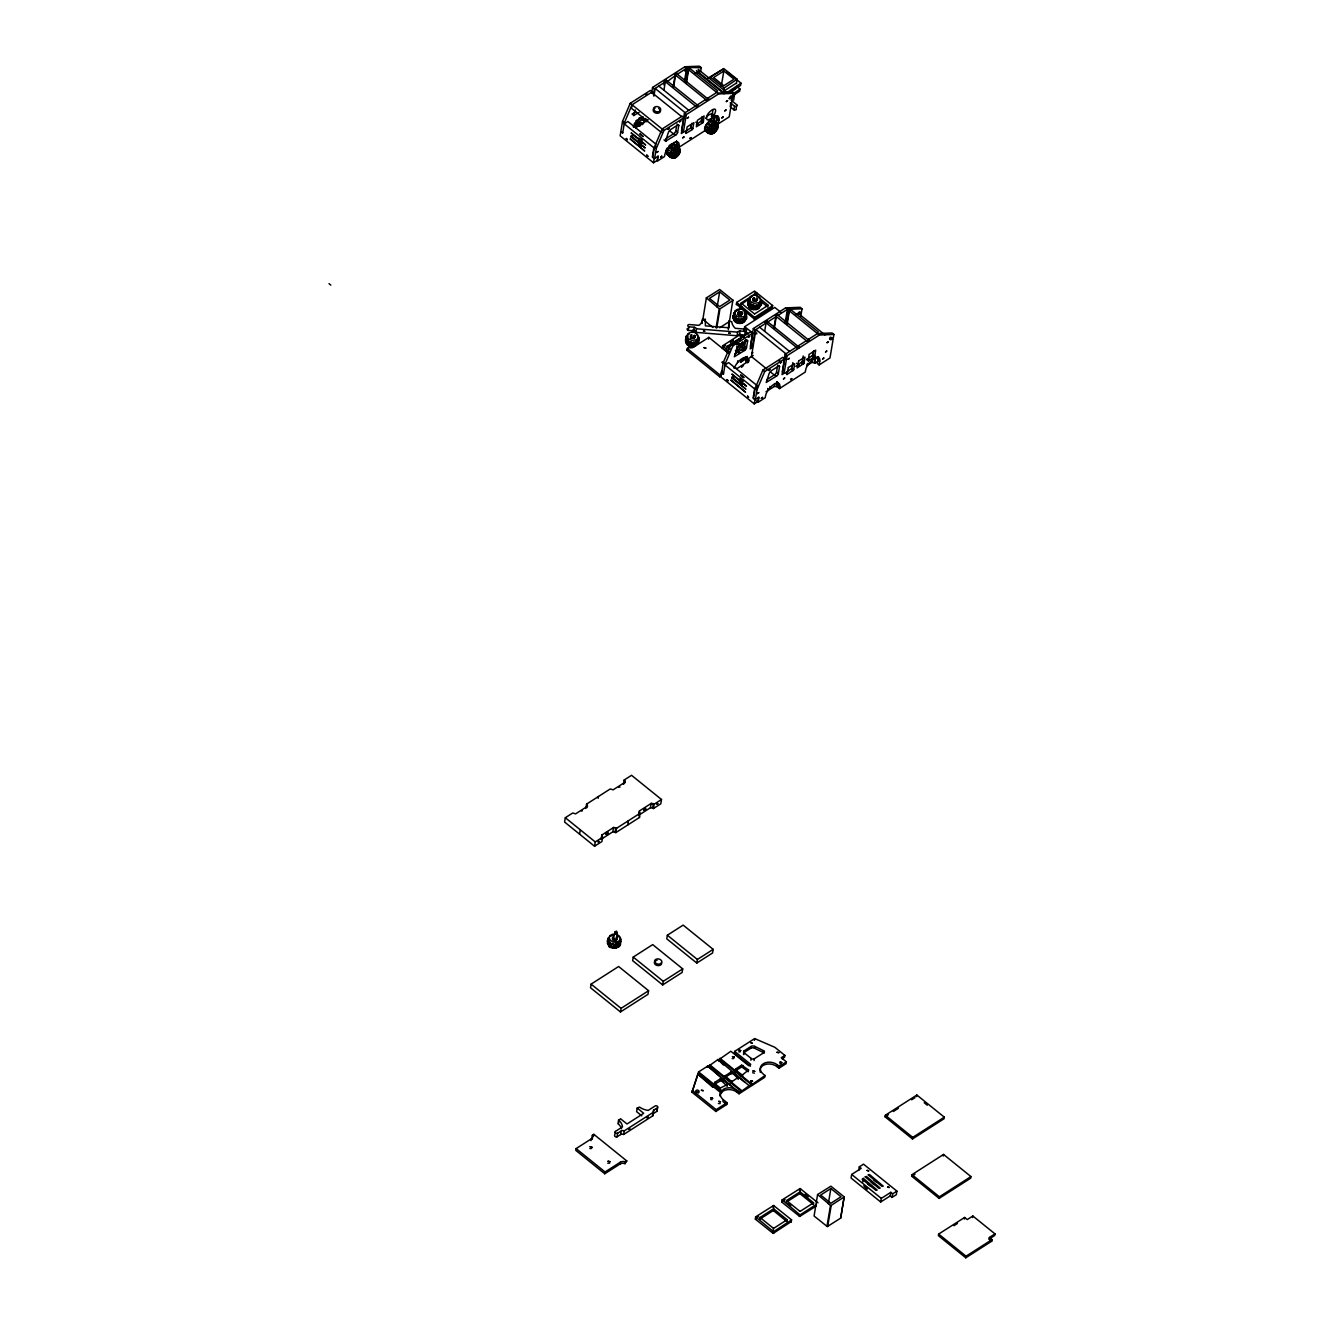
<?xml version="1.0" encoding="UTF-8"?>
<svg xmlns="http://www.w3.org/2000/svg" width="1324" height="1324" viewBox="0 0 1324 1324"><rect width="100%" height="100%" fill="white"/><g stroke="black" fill="none" stroke-linecap="round" stroke-linejoin="round"><path stroke-width="1.5" d="M694.901 332.787A5.61 4.005 9.5 0 1 697.169 339.159L695.067 346.193C691.558 347.964 685.22 345.63 686.295 341.029A2.615 1.804 21 0 1 685.534 339.308L687.437 335.452L686.047 336.726M701.919 323.503A14.713 10.509 9.5 0 0 701.985 322.924L701.985 322.543M728.945 321.12L728.928 327.789L705.361 325.853L705.378 319.183L702.581 319.332A14.713 10.509 9.5 0 1 699.006 325.34L688.927 324.512A1.655 1.192 9.5 0 0 688.927 326.813L688.331 330.421L693.495 330.834L694.19 327.26A2.83 2.019 9.5 0 1 696.49 328.766L737.667 332.142A2.83 2.019 9.5 0 1 739.984 331.017L745.362 331.463A1.655 1.192 9.5 0 0 745.362 329.146L735.3 328.319A14.713 10.509 9.5 0 1 731.742 321.732L728.945 321.12L728.332 329.726M744.833 318.488C745.958 326.349 730.898 324.016 734.175 316.883M759.347 305.083C760.621 312.166 746.62 310.528 748.672 303.841A2.615 1.804 21 0 1 747.845 302.269L749.765 298.413L740.861 304.719M668.024 154.395L669.15 155.272L668.835 154.196M617.447 947.223L616.074 947.835L616.818 943.151L615.412 943.317L614.932 948.183L611.638 947.372C611.274 940.057 615.66 944.244 613.194 947.785M740.083 322.758C739.487 314.086 746.736 320.838 740.083 322.758L739.951 323.486M675.505 154.56L674.661 154.411M674.744 153.104L674.578 153.452A2.085 0.91 -51.1 0 0 675.687 154.478L675.703 154.097M616.951 944.624L615.561 944.773M692.584 346.077C691.956 337.521 699.287 344.174 692.535 346.06L692.402 346.789M705.196 126.243L707.926 128.627A2.615 0.894 28.8 0 0 709.962 129.769L710.69 130.348C708.059 139.301 722.325 128.312 716.88 124.555A2.615 2.334 -34.1 0 0 716.119 122.602L715.423 123.364M740.993 319.647L742.4 319.365M756.302 308.889C750.592 308.327 760.936 299.34 756.136 309.584M738.544 322.626C741.126 317.561 736.475 316.171 737.137 322.228M674.462 154.064L674.528 153.551A2.085 0.91 -51.1 0 1 677.094 151.532A2.085 0.91 -51.1 0 1 675.687 154.478M704.5 128.759L707.165 131.208A2.615 1.87 9.5 0 0 709.366 131.92L710.094 132.516M608.411 942.87C604.836 941.215 611.556 934.562 608.047 938.716M608.411 943.913L607.517 943.4L608.428 937.74M611.688 947.603C605.25 948.298 610.314 935.952 608.428 941.215M685.915 133.31L687.189 126.806L693.908 122.652L692.502 129.438L690.499 128.114L684.69 131.837M610.529 946.759C612.002 942.225 608.527 939.477 609.503 945.932M641.048 123.761C640.468 121.129 637.225 127.385 640.253 125.052M657.846 156.282L657.151 160.419L653.493 162.769L620.129 135.809L620.824 131.672L622.677 133.178L624.365 122.851L632.061 104.778L652.07 91.968L650.25 90.495L630.241 103.305L622.528 121.378L620.873 131.258L622.71 132.731M632.111 104.728L631.498 108.336L661.52 132.582L662.132 128.991L682.141 116.164L683.962 117.654L681.314 133.509L683.349 132.201L686.295 114.592L718.618 93.905L733.165 93.359L729.226 116.843L718.369 123.811L716.532 122.338L717.161 118.581A10.129 4.386 -51.1 0 0 716.797 115.701M651.59 93.309L652.567 87.434L684.889 66.746L699.436 66.2L701.273 67.673L700.611 71.595M653.427 94.782L654.404 88.907L665.293 81.939L664.35 81.194L666.27 79.97M653.891 96.189L655.181 88.476L685.153 112.689L684.508 116.529M663.903 84.918L664.549 81.062L695.977 106.466L697.582 105.424M656.323 146.236L653.874 147.808L652.318 157.126L654.188 158.632L653.493 162.769M662.132 128.991L654.42 147.063L652.765 156.927L654.602 158.417L656.257 148.536L663.953 130.464L683.962 117.654M663.986 89.784L665.293 81.939M673.237 86.408L675.174 74.839L676.796 73.796L708.224 99.201M673.568 87.152L675.538 75.385L674.595 74.624L676.581 73.366L677.507 74.111L686.659 68.269L684.822 66.779M672.873 158.003L672.129 157.407A2.615 2.334 -34.1 0 1 669.977 156.993C666.121 153.601 665.393 149.264 669.464 155.355A2.615 1.87 9.5 0 0 671.665 156.066L672.393 156.646C674.561 161.495 683.316 151.648 679.179 148.685A2.615 2.334 -34.1 0 0 678.418 146.749L677.722 147.51M685.087 71.314L685.782 67.474L701.273 67.673M671.665 156.066L671.831 155.057A2.615 1.87 9.5 0 1 669.63 154.345L667.164 152.343M665.972 138.639L673.916 133.542A2.284 0.993 -51.1 0 0 675.786 130.944L676.647 125.763M673.635 145.292L674.131 142.413M684.425 81.575L686.659 68.269M672.393 156.646L675.472 151.035L679.907 149.281M685.302 80.516L687.504 67.408M674.33 148.371L675.472 146.981A2.615 1.423 57.4 0 1 676.812 148.884L677.54 149.48M678.765 125.515A1.903 0.828 -51.1 0 0 677.64 125.052L670.838 129.421A3.211 1.39 -51.1 0 0 668.388 132.433L665.442 141.337L675.736 135.031A2.284 0.993 -51.1 0 0 677.607 132.433L678.765 125.515L676.928 124.042M685.931 83.147L688.447 68.153M675.356 147.709L675.472 146.981C673.171 143.058 668.471 145.805 674.446 147.643A2.615 1.423 57.4 0 1 675.786 149.546L676.514 150.142M686.328 83.462L688.612 69.758L690.234 68.732L717.641 90.876L716.019 91.902L688.612 69.758M676.895 145.988L677.193 144.184A10.129 4.386 -51.1 0 0 676.829 141.304M653.444 808.534L654.172 804.214L651.507 803.238L639.442 810.917L638.714 815.22L650.614 807.623L653.444 808.534L660.792 803.833L661.52 799.514L631.548 775.301L624.2 780.002L624.994 782.236L613.095 789.849L610.265 788.938L586.598 804.098L587.525 806.217L575.642 813.846L572.647 813.019L565.315 817.719L564.587 822.038L594.559 846.251L601.89 841.551L602.619 837.231L601.692 835.096L613.724 827.401L616.554 828.294L615.842 832.614L612.995 831.704L601.096 839.317M678.5 149.099L677.772 148.503A2.615 2.168 85.3 0 0 676.779 146.468C670.275 143.058 675.604 144.184 678.732 147.46L679.03 145.657L677.193 144.184M666.154 80.036L698.195 105.672L696.292 106.896L695.348 106.152L684.475 113.119L681.529 130.728L683.349 132.201M678.186 148.867L678.931 148.387L678.765 149.397A2.615 1.87 9.5 0 1 679.444 150.324M679.626 150.191L679.659 150.042A2.615 1.87 9.5 0 0 678.931 148.387M690.582 128.047L691.823 123.331M579.564 834.137L580.293 829.834M585.87 808.401L586.598 804.098M696.474 124.29L701.223 121.08L702.15 116.711M586.913 807.607L587.393 804.727M701.654 123.115L702.316 119.193M703.375 121.891L704.07 115.949L697.434 120.319L696.325 126.79L702.994 122.652L701.538 120.418M710.558 133.856L709.829 133.277A2.615 2.334 -34.1 0 1 707.678 132.863L704.782 130.215L704.716 127.948M709.366 131.92L709.532 130.91A2.615 1.87 9.5 0 1 707.33 130.199L704.865 128.213M712.097 115.387L712.924 109.809M598.134 798.306L598.431 796.518M711.253 121.212L711.981 116.893M712.014 124.224L713.173 122.851A2.615 1.423 57.4 0 1 714.513 124.754L717.608 125.151M714.133 114.989C720.835 101.468 702.365 114.708 707.364 119.921C719.942 116.992 711.253 109.065 705.791 118.332M713.057 123.562L713.173 122.851C713.057 118.829 706.917 122.735 709.846 120.98M713.454 121.394L714.182 117.075L712.875 116.644M717.906 115.833L714.977 117.72L714.248 122.04L718.651 119.21M721.299 86.159L723.831 70.983L734.009 79.192L723.798 85.746L713.619 77.52L723.831 70.983M594.559 846.251L595.27 841.932L602.619 837.231M717.906 127.501L717.343 125.896A2.615 1.87 9.5 0 0 716.996 124.621M723.516 91.803L724.145 87.996L737.137 79.225L736.442 83.528M718.369 123.811L718.998 120.07A10.129 4.386 -51.1 0 0 716.449 116.297L715.539 115.569M601.344 837.877L601.824 834.997M686.312 335.899L685.898 341.791A2.615 1.688 -19.6 0 0 686.659 343.131L686.295 342.072A2.615 1.688 -19.6 0 1 685.534 340.748L686.527 340.632M686.908 338.596C685.633 336.561 688.017 339.027 685.898 341.791L686.908 341.691M686.544 343.843C686.511 337.885 690.433 339.722 687.917 343.959A2.615 1.125 -51.1 0 0 688.414 344.919L689.44 345.498A4.7 3.36 9.5 0 0 690.582 345.912M687.272 344.819L687.388 344.091A2.615 1.125 -51.1 0 1 686.891 343.131L687.636 342.651M722.275 370.703A4.783 3.409 9.5 0 0 721.497 374.08L719.743 376.81L686.808 350.181L688.563 347.467A4.783 3.426 9.5 0 0 693.644 347.087L708.837 337.372L728.134 352.962M688.298 345.647L687.388 344.091M688.563 347.467L686.808 350.181M690.996 345.928C693.511 340.433 688.695 339.904 689.589 345.531M730.914 97.397L731.146 95.973L729.077 98.572L730.914 97.397A4.783 2.615 57.4 0 0 730.302 97.264M689.556 346.276L690.946 346.656M730.219 102.891A2.83 2.019 9.5 0 1 730.732 103.173L730.219 106.83L733.926 109.842A1.655 1.192 9.5 0 0 736.194 108.386L736.789 104.795L731.113 100.194M731.245 97.86C732.735 92.912 726.677 101.551 731.245 97.86A14.713 10.509 9.5 0 1 732.735 96.669L733.711 92.829L731.725 91.24M733.711 92.829L732.735 96.669M734.853 92.514L733.662 100.227M745.395 333.036A1.655 1.192 9.5 0 1 744.75 335.055L739.371 334.624A2.83 2.019 9.5 0 0 737.071 335.75L695.894 332.357L696.49 328.766M612.846 831.803L613.575 827.483M733.926 109.842L734.539 106.234A1.655 1.192 9.5 0 0 736.789 104.795M695.58 345.878L695.199 345.481A2.615 1.423 57.4 0 0 696.159 344.637L697.185 343.975L697.169 339.159M696.987 340.235L695.961 340.897L696.159 344.637L695.431 344.041M615.048 831.968L615.759 827.666M697.334 341.94L697.02 344.19M623.488 784.321L624.2 780.002M733.264 95.328L739.669 91.224L739.967 88.973L736.773 86.391M729.458 92.514L740.662 85.348L740.943 83.081L726.595 71.496M698.989 337.951C696.871 334.161 699.933 338.745 698.576 340.384A2.615 1.688 -19.6 0 1 697.93 341.476M591.1 984.129L590.504 987.737L620.459 1011.95L647.982 994.324L648.594 990.716L618.622 966.503L591.1 984.129L621.072 1008.342L620.459 1011.95M624.514 783.527L624.994 780.647M698.973 339.391C696.093 341.592 700.694 334.79 698.195 342.8A2.615 1.804 21 0 1 697.119 343.926M701.985 322.924L702.581 318.952M712.891 327.442L702.862 319.349L706.371 297.867L719.677 289.509L733.066 300.333L719.942 308.889L716.797 327.922M708.539 339.159L708.837 337.372M627.675 825.034L628.172 823.081M628.089 822.518L628.387 820.714M591.298 1138.872L576.106 1148.587L575.808 1150.39L604.754 1173.776L619.963 1164.044A4.783 3.409 9.5 0 1 625.044 1163.68L626.798 1160.949L593.847 1134.337L592.391 1135.264A4.783 3.426 9.5 0 1 591.298 1138.872L591.001 1140.659M717.128 307.019L719.66 291.843L729.838 300.068L719.627 306.605L709.449 298.38L719.66 291.843M613.757 940.172L615.66 940.023A1.688 1.208 9.5 0 1 613.128 939.13L612.532 938.716M612.714 939.395L613.922 939.726M613.111 939.03L613.79 939.759M614.22 935.356C618.705 921.421 617.398 947.289 613.558 937.375M716.069 327.856L719.246 308.806L706.371 297.867M616.454 939.229L617.001 939.146A2.35 1.672 9.5 0 0 616.487 937.094M639.442 810.917L639.509 817.454L615.842 832.614M619.284 941L618.258 941.662L617.679 947.521L619.284 941A5.61 4.005 9.5 0 0 617.017 934.628M639.509 817.454L639.426 812.506M617.828 946.991C622.677 945.137 616.272 941.414 619.715 943.383M620.261 938.236L620.294 943.4M618.424 946.726L620.162 945.452L620.443 939.212M619.069 945.816C622.644 942.125 619.036 940.305 621.088 941.232M728.746 353.194L722.358 348.03L722.656 345.779L740.315 334.476L744.187 337.14M592.391 1135.264L592.093 1137.068A4.783 3.426 9.5 0 1 592.192 1139.352M719.743 376.81L721.497 374.08M719.71 327.756L729.408 321.533L732.917 300.052M593.549 1136.141L593.847 1134.337M751.006 331.612L730.997 344.422L723.285 362.495L721.63 372.358L723.467 373.848M727.141 346.342L726.843 348.212L735.515 342.635L734.87 343.561M650.465 807.706L651.176 803.387M733.496 313.573L734.986 312.15L733.082 316.006A2.615 1.804 21 0 0 733.844 317.727M780.763 312.232L774.788 307.416L744.651 326.714L752.826 333.085L732.817 345.895L725.122 363.968L723.434 374.295L721.58 372.789L720.885 376.926L754.25 403.87L757.924 401.52L758.602 397.382M733.877 312.596L733.463 318.488A2.615 1.688 -19.6 0 0 734.208 319.829L733.844 318.77A2.615 1.688 -19.6 0 1 733.082 317.446L734.075 317.33M733.86 316.072L734.605 314.185L733.463 318.488L734.456 318.389M736.376 304.685L736.674 302.418L754.581 291.065L772.703 305.645L754.895 317.214L754.283 318.985L736.376 304.139M652.649 807.888L653.377 803.569M734.092 320.54C733.827 314.698 738.329 316.27 735.465 320.656A2.615 1.125 -51.1 0 0 735.962 321.616L737.005 322.195A4.7 3.36 9.5 0 0 743.906 319.729M734.82 321.517L734.936 320.789A2.615 1.125 -51.1 0 1 734.439 319.829L735.184 319.349M735.846 322.344L735.962 321.616A4.7 3.36 9.5 0 1 734.77 320.011M737.104 322.973L738.511 323.354M740.861 304.851L741.159 302.981L754.548 294.408M737.071 335.75L737.667 332.142M633.236 957.07L632.64 960.661L662.662 984.924L682.108 972.461L682.721 968.87L652.699 944.608L633.236 957.07L663.258 981.316L662.662 984.924M735.929 351.257L736.955 352.085A2.615 1.125 -51.1 0 1 736.458 351.125L735.432 350.297M736.872 348.692L736.458 351.125L737.203 350.645M739.487 334.624L740.083 331.017M739.967 336.23L740.265 334.492M742.615 322.907L744.717 315.857A5.61 4.005 9.5 0 0 742.45 309.485M738.593 349.553C743.31 347.567 734.87 349.238 738.924 352.912M740.712 336.279L740.993 334.558M744.618 317.032L743.509 317.595L743.707 321.335A2.615 1.423 57.4 0 1 742.747 322.179L743.774 321.517A2.615 1.423 57.4 0 0 744.75 320.673L744.717 315.857M744.767 314.698L744.8 311.968M743.658 322.245L744.022 320.077L744.75 320.673L742.979 320.739M737.485 362.544L737.782 360.757M744.386 321.384L744.882 319.68A2.615 1.804 21 0 0 746.124 318.521L744.121 318.902M748.639 298.843L748.226 304.752A2.615 1.688 -19.6 0 0 748.987 306.076L748.854 306.804M744.055 330.321L744.651 326.714M746.537 314.649C743.972 309.833 748.871 318.571 745.743 319.514A2.615 1.804 21 0 1 744.502 320.673M748.854 302.534L747.845 302.269L749.252 300.482L748.226 304.752L749.218 304.636M748.49 305.745L748.606 305.033A2.615 1.688 -19.6 0 1 747.845 303.709L748.854 303.593M742.45 344.885L742.218 342.668M750.609 308.591L750.725 307.88A2.615 1.125 -51.1 0 1 750.245 306.903C752.777 303.229 749.103 300.631 749.218 306.076A2.615 1.125 -51.1 0 0 749.698 307.052L751.767 308.459A4.7 3.36 9.5 0 0 752.893 308.873M744.75 335.055L745.362 331.463M604.754 1173.776L605.068 1171.972L620.261 1162.24A4.783 3.409 9.5 0 1 625.342 1161.876L626.798 1160.949M747.034 358.175L740.53 362.313L740.927 360.542L747.332 356.437M734.837 354.071L742.781 348.973A2.284 0.993 -51.1 0 0 744.651 346.375L745.793 339.474L747.63 340.947L746.471 347.864A2.284 0.993 -51.1 0 1 744.601 350.463L734.307 356.768L737.253 347.864A3.211 1.39 -51.1 0 1 739.702 344.852L746.504 340.483A1.903 0.828 -51.1 0 1 747.63 340.947M751.867 309.22C750.824 303.61 755.921 302.402 753.306 308.873M637.208 1108.039L643.712 1113.302L627.013 1123.993L620.509 1118.73L618.887 1120.303A14.713 10.509 9.5 0 1 622.495 1126.889L615.362 1131.457L614.766 1135.049A1.655 1.192 9.5 0 0 617.017 1136.869L620.757 1134.486A2.83 2.019 9.5 0 1 623.67 1134.469L652.848 1115.784L653.857 1110.058L657.598 1107.658A1.655 1.192 9.5 0 0 655.347 1105.838L648.214 1110.406A14.713 10.509 9.5 0 1 639.542 1107.079L637.208 1108.039L636.596 1111.647L641.809 1115.851M753.273 309.617L751.9 308.442M618.523 1120.005L618.291 1123.894A14.713 10.509 9.5 0 1 621.535 1128.743M618.291 1123.894L618.887 1120.303M745.693 356.735A10.129 4.386 -51.1 0 1 746.057 359.615L745.76 361.419L747.597 362.892L748.143 358.705L753.224 355.461M617.017 1136.869L617.613 1133.261L621.353 1130.878A2.83 2.019 9.5 0 1 624.266 1130.878L653.444 1112.193A2.83 2.019 9.5 0 1 653.791 1110.108L653.857 1110.058M753.919 318.852L754.217 317.115L736.674 302.418M800.722 316.618L802.03 308.79L800.192 307.317L785.645 307.863L753.339 328.551L750.394 346.16L752.214 347.633L750.178 348.94L752.826 333.085M748.457 362.23L748.143 358.705M757.394 309.154L759.496 302.104A5.61 4.005 9.5 0 0 757.212 295.748M758.271 308.591L759.496 302.104M620.675 1134.519L621.27 1130.928M752.214 347.633L755.16 330.024L766.05 323.056L765.106 322.295L767.026 321.07L767.854 322.857M759.149 307.648L759.645 305.943A2.615 1.804 21 0 0 760.886 304.768L760.539 301.409L760.919 303.328A2.615 1.688 -19.6 0 1 760.588 304.04M759.91 304.503C756.169 305.364 762.028 300.978 759.513 306.92A2.615 1.423 57.4 0 1 758.536 307.78M761.3 300.912C758.768 296.046 763.584 304.785 760.506 305.761A2.615 1.804 21 0 1 759.264 306.92M623.67 1134.469L624.266 1130.878M619.963 1164.044L620.261 1162.24M625.044 1163.68L625.342 1161.876M757.08 387.353L754.63 388.908L753.075 398.226L754.945 399.732L754.25 403.87M755.177 388.164L753.522 398.044L755.359 399.517L757.014 389.653L764.709 371.581L784.718 358.771L782.898 357.281L762.889 370.091L755.177 388.164L757.014 389.653M764.742 330.901L766.05 323.056M754.647 318.902L772.273 307.631L772.554 305.381M667.362 935.207L666.766 938.815L696.788 963.061L712.577 952.966L713.173 949.358L683.151 925.112L667.362 935.207L697.384 959.47L696.788 963.061M756.302 400.775L758.122 402.248L758.966 397.217L754.945 399.732M773.994 327.508L775.93 315.956L777.552 314.913L808.981 340.301L807.359 341.344M774.325 328.269L776.294 316.502L767.953 321.831M766.728 379.756L774.672 374.659A2.284 0.993 -51.1 0 0 776.543 372.061L777.403 366.88M766.017 391.772L774.408 386.409L774.888 383.53M785.182 322.692L787.416 309.369L785.579 307.896M786.059 321.633L788.26 308.509L786.539 308.575M779.522 366.632A1.903 0.828 -51.1 0 0 778.396 366.169L771.594 370.538A3.211 1.39 -51.1 0 0 769.145 373.534L766.199 382.454L776.493 376.148A2.284 0.993 -51.1 0 0 778.363 373.534L779.522 366.632L777.701 365.143M786.688 324.248L789.203 309.27L788.26 308.509M777.32 382.272L777.387 387.237L776.824 381.991M787.085 324.579L789.369 310.875L790.991 309.849L818.398 331.993L816.776 333.019L789.369 310.875M776.692 381.693A10.129 4.386 -51.1 0 1 777.949 385.301L777.651 387.088L779.488 388.577L805.191 372.11L806.035 368.353A10.129 4.386 -51.1 0 1 813.797 358.754L817.206 357.414A10.129 4.386 -51.1 0 1 819.755 361.187L819.126 364.928L817.289 363.438L817.918 359.698A10.129 4.386 -51.1 0 0 817.553 356.818M652.848 1115.784A2.83 2.019 9.5 0 1 653.195 1113.699L657.002 1111.266L657.598 1107.658M779.488 388.577L779.786 386.774L777.949 385.301M806.349 340.698L798.024 346.027L798.951 346.789L797.048 348.013L796.105 347.252L785.231 354.236L782.285 371.829L784.106 373.318L782.07 374.626L784.718 358.771M784.933 359.582L785.91 353.789L755.938 329.577L751.42 356.57L767.192 369.313M784.106 373.318L787.052 355.709L819.374 335.022L833.921 334.476L829.982 357.96L819.126 364.928M788.343 367.509L786.853 374.56L793.672 369.992L791.918 368.32L792.894 362.594M793.788 369.611L794.615 363.719L788.376 367.493M798.769 347.864L797.909 347.053L798.769 347.864L798.951 346.789M798.686 360.889L797.131 367.94L803.999 363.372L802.245 361.7L803.221 355.974M802.41 364.232L803.072 360.31M804.131 363.008L804.959 357.099L798.703 360.889M808.385 360.922L809.047 354.418L815.667 350.181L814.773 356.47L808.385 360.922L806.548 359.433L812.605 355.477L813.681 350.926M806.978 365.54L812.009 362.329L812.737 358.01M812.853 356.504L813.499 352.581M720.62 1092.581L720.306 1094.253A10.129 7.232 9.5 0 0 723.235 1099.648L727.042 1102.71L726.744 1104.514L715.87 1111.481L692.022 1092.201L697.798 1074.145L720.62 1092.581L720.355 1094.203A10.129 7.232 9.5 0 0 720.008 1096.057M814.21 362.495L814.939 358.192L815.005 363.14L812.009 362.329M697.798 1074.145L712.858 1087.352M698.294 1073.714L698.592 1071.91L707.728 1066.068L739.454 1092.73L736.26 1090.149M707.248 1067.194L707.397 1066.267M725.105 1081.145L707.728 1066.068M707.579 1066.979L718.038 1059.465L749.682 1086.177L765.04 1075.535L763.203 1074.045A10.129 7.232 9.5 0 1 763.236 1063.751A10.129 7.232 9.5 0 1 777.469 1064.926L779.29 1066.399L778.992 1068.203L777.155 1066.73A10.129 7.232 9.5 0 0 765.024 1064.562A10.129 7.232 9.5 0 0 760.307 1072.374M723.533 1065.042L718.038 1059.465M714.794 1082.353L714.315 1084.273L721.117 1080.516L727.224 1086.259L727.604 1083.628L720.57 1078.679M714.381 1085.283L714.579 1082.486L720.422 1078.746L719.942 1080.665M718.915 1061.302L719.131 1060.342M717.889 1060.375L730.848 1051.256L748.722 1065.704L750.758 1064.397L734.654 1051.388L754.663 1038.579L774.854 1047.301L784.884 1055.41L784.586 1057.214L782.17 1058.753M715.87 1111.481L716.168 1109.678L727.042 1102.71M721.514 1080.715L721.812 1078.911M720.024 1089.834L720.322 1088.03L714.679 1083.479M720.504 1093.31L723.268 1089.338A10.129 7.232 9.5 0 1 733 1088.262L739.322 1091.986L739.024 1093.79L735.118 1090.993A10.129 7.232 9.5 0 0 722.97 1091.141L720.355 1094.203M724.907 1077.571L725.552 1075.452L724.923 1078.1M723.235 1099.648L722.937 1101.452L726.744 1104.514M727.141 1085.266L727.439 1083.462M730.716 1073.764L731.196 1071.844L730.898 1073.648L725.089 1077.372M734.654 1051.388L734.357 1053.192L750.46 1066.201M730.782 1082.933L731.096 1081.129L725.155 1075.982L731.196 1071.844M738.13 1078.63L731.344 1071.795M732.106 1083.148L732.404 1081.344L738.511 1077.124L732.586 1072.026M741.225 1067.028L741.523 1065.224L735.714 1068.948L735.416 1070.752L741.804 1066.912L748.242 1071.761L748.54 1069.957L741.672 1065.175M735.482 1071.761L735.714 1068.948M738.213 1076.578L738.13 1079.209M737.17 1092.3L737.468 1090.496M743.459 1053.043A1.903 1.374 9.5 0 1 743.873 1052.63L744.171 1050.826L750.973 1046.473A3.211 2.3 9.5 0 1 754.796 1046.407L763.551 1050.66A1.688 1.208 9.5 0 1 763.915 1052.613L754.382 1058.704A2.284 1.622 9.5 0 1 751.188 1058.455L744.171 1052.779A1.903 1.374 9.5 0 1 744.171 1050.826M744.171 1052.779L743.856 1054.583A1.903 1.374 9.5 0 1 743.459 1054.103M741.126 1076.313L741.423 1074.509L735.796 1069.957M742.615 1067.21L742.913 1065.406M742.433 1076.528L742.731 1074.724L748.54 1069.957M739.454 1092.73L749.847 1085.25M743.873 1052.63L750.675 1048.277L750.973 1046.473M750.89 1060.243L751.188 1058.455M754.366 1040.383L754.663 1038.579M764.047 1053.225A1.688 1.208 9.5 0 0 763.253 1052.464L754.498 1048.194L754.796 1046.407M754.084 1060.507L754.382 1058.704M763.253 1052.464L763.551 1050.66M765.04 1075.535L764.726 1077.322L739.024 1093.79M777.155 1066.73L777.469 1064.926M791.272 1221.589L773.166 1233.422L755.342 1219.123L755.623 1216.872L773.613 1205.502L791.603 1219.9L773.53 1231.701L755.623 1216.872M759.827 1219.288L760.108 1217.435L773.597 1208.795L787.118 1219.718L773.63 1228.358L773.166 1230.079M784.884 1055.41L781.276 1057.711L786.39 1061.848L786.092 1063.652L778.992 1068.203M772.951 1207.306L773.233 1205.585M773.497 1208.862L773.216 1210.583L759.827 1219.156M773.679 1207.372L773.977 1205.651M773.696 1208.878L773.398 1210.599L786.737 1221.373M772.868 1233.289L773.166 1231.568M773.613 1233.356L773.895 1231.634M816.13 1206.131L799.679 1216.458L781.839 1202.142L782.136 1199.892L800.11 1188.538L818.017 1202.837M786.324 1202.324L786.622 1200.454L800.01 1191.881M786.737 1221.506L787.019 1219.652M791.222 1222.069L791.52 1219.818M799.464 1190.342L799.746 1188.604M800.192 1190.392L800.474 1188.671M799.382 1216.326L799.679 1214.588L782.136 1199.892M800.11 1216.375L800.408 1214.654L816.412 1204.393M813.25 1204.526L813.532 1202.804L800.192 1191.898L799.729 1193.603L786.324 1202.192M844.133 1196.731L840.74 1218.097L827.318 1226.587L814.078 1216.028L817.587 1194.546L830.876 1186.188L844.265 1196.913L830.827 1205.618L817.587 1194.546M828.327 1203.698L830.876 1188.522L841.054 1196.747L830.827 1203.284L820.665 1195.059L830.876 1188.522M826.954 1226.438L830.462 1205.485M827.682 1226.504L831.191 1205.535M840.624 1218.212L844.133 1197.26M892.078 1197.409L896.298 1194.711L896.894 1191.12L863.529 1164.16L859.309 1166.858L861.179 1168.364L851.68 1174.454L851.067 1178.046L880.708 1201.993L890.208 1195.903L890.82 1192.312L892.674 1193.818L892.078 1197.409L890.208 1195.903M858.713 1170.466L859.309 1166.858M862.818 1182.018L863.248 1178.377L862.172 1179.221L875.942 1190.342L877.133 1190.044L863.414 1178.41M867.832 1183.987L870.878 1186.436M873.923 1180.081L876.968 1182.531M885.077 1116.827L885.342 1115.238L916.887 1095.031L944.31 1117.175L944.045 1118.747L912.484 1138.971L885.077 1116.827L888.387 1114.692M880.708 1201.993L881.304 1198.402L890.82 1192.312M916.622 1096.603L916.887 1095.031M912.484 1138.971L912.749 1137.382L944.31 1117.175M911.723 1176.242L911.988 1174.653L943.549 1154.445L970.955 1176.589L970.691 1178.178L939.13 1198.386L911.723 1176.242L915.049 1174.107M943.284 1156.034L943.549 1154.445M939.13 1198.386L939.395 1196.797L970.955 1176.589M938.65 1234.067L938.385 1235.656L965.792 1257.8L991.742 1241.184L992.007 1239.595L989.376 1237.477L994.986 1233.885L972.842 1215.995L967.232 1219.586L964.6 1217.468L938.65 1234.067L966.057 1256.211L965.792 1257.8M964.335 1219.04L964.6 1217.468M972.577 1217.567L972.842 1215.995M991.742 1241.184L989.111 1239.065L989.376 1237.477M994.986 1233.885L994.721 1235.457L989.111 1239.065M716.449 116.297L713.04 117.637A10.129 4.386 -51.1 0 0 705.278 127.236L704.434 130.993L678.732 147.46M607.733 1163.2L609.669 1163.167M616.951 939.395L616.554 939.477A2.35 1.672 9.5 0 1 613.062 939.08A2.35 1.672 9.5 0 1 613.674 936.631M642.918 119.309L642.372 117.753L642.984 120.302M613.558 944.624L612.168 944.227M691.194 127.104L693.031 128.511M620.162 945.452L620.559 944.376M767.705 388.478C767.275 391.027 771.197 387.75 769.939 386.542M732.172 1058.588L733.877 1058.472M674.479 153.783L674.545 153.799A3.376 1.473 -51.1 0 0 675.952 156A3.376 1.473 -51.1 0 0 678.666 151.184A3.376 1.473 -51.1 0 0 674.561 153.733L674.247 153.799M711.898 129.851L712.295 129.471A3.376 1.473 -51.1 0 1 716.367 127.054A3.376 1.473 -51.1 0 1 713.636 131.87A3.376 1.473 -51.1 0 1 712.262 129.587L711.816 129.785M712.163 129.653L714.497 127.071L714.215 129.123M692.022 1092.201L698.443 1072.837L721.613 1091.555M740.778 338.447L741.241 337.14L743.426 337.504M617.398 933.039L615.18 933.834L614.75 931.782M686.544 339.904A2.615 1.804 21 0 1 685.915 338.332L686.527 339.589M686.18 341.741L686.477 340.533M689.903 344.108L691.31 344.505M697.136 343.479L697.334 342.982A2.615 1.804 21 0 0 698.576 341.824L696.573 342.204M698.576 341.824L698.195 342.8L697.02 342.122M734.472 315.294L733.082 316.006L734.092 316.287M733.728 318.439L734.108 317.462M737.468 320.822L738.858 321.202M734.489 344.041L735.3 342.701M746.124 318.521L744.75 319.233M752.231 307.069L753.637 307.449M738.461 351.274L739.586 352.366M761.3 302.352L760.919 303.328L760.522 302.286M760.886 304.768L759.513 305.48M607.534 941.877L607.915 940.884L608.411 941.712M635.272 109.925L633.451 115.602L639.078 112.408M735.879 318.223L734.853 317.396M610.447 943.367L609.421 942.539M739.024 310.031L738.014 310.213M791.918 368.32L785.446 372.954L787.284 374.427M802.245 361.7L795.79 366.334M613.591 935.174L612.565 935.356M712.411 129.537L714.083 127.733M666.998 153.336L667.511 155.007M645.847 94.649L646.84 93.623M736.905 348.593L737.733 347.5L736.707 346.673M741.523 367.327L743.525 365.358M807.69 363.455L806.961 364.597M676.001 153.898L677.143 152.707L675.885 151.863M714.745 128.776L714.364 127.518M667.759 150.77C669.679 146.285 664.913 152.889 670.225 152.773A2.615 0.894 28.8 0 0 672.261 153.898L672.989 154.494M672.261 153.898L672.923 152.707A2.615 0.894 28.8 0 1 670.887 151.565L668.421 149.579M671.285 156.48L670.805 157.341L667.147 154.461M676.299 147.328L677.59 146.401A2.615 2.168 85.3 0 1 678.567 148.437L679.311 149.033M677.11 147.262L677.59 146.401M678.484 153.22L679.063 152.194A2.615 0.894 28.8 0 0 678.831 151.648M705.46 126.641L705.957 124.804M709.962 129.769L710.624 128.56A2.615 0.894 28.8 0 1 708.588 127.435L706.122 125.432M711.981 134.038L710.442 133.525A2.615 2.168 85.3 0 1 708.506 133.194L708.985 132.334M714 123.198L715.274 122.271A2.615 2.168 85.3 0 1 716.267 124.307L716.996 124.903M710.69 130.348L715.241 125.333M714.811 123.132L715.274 122.271C712.113 119.508 708.853 119.574 714.48 122.338A2.615 2.168 85.3 0 1 715.457 124.373L716.201 124.969M675.025 153.005L674.131 153.932M752.727 352.896L751.602 353.673L752.711 352.25M688.348 334.078L689.192 333.946L688.166 334.608M750.658 297.023L751.519 296.89L750.493 297.552M589.809 1148.504L591.613 1148.487M699.353 72.175C701.505 67.987 695.05 73.532 698.443 73.068M830.413 337.123L829.585 338.15M748.259 299.836L749.384 299.389M752.661 1072.771L754.432 1073.168M638.797 123.446L639.922 122.586M636 120.964C638.019 117.753 638.201 123.629 636.182 121.129M669.116 147.758L670.225 146.666L675.472 151.035M669.199 147.725L670.556 146.881M669.58 147.957L673.767 151.515L674.744 150.44M670.672 156.232L669.977 156.993L670.308 155.686M677.061 155.123L678.285 155.173M706.95 123.595L708.257 122.735L713.173 126.889M708.009 131.539L707.678 132.863L708.373 132.086M707.281 123.827L711.468 127.385L712.444 126.31M715.788 123.91L716.119 122.602M715.97 131.026L714.265 131.523L714.993 132.102M756.716 332.903L756.749 333.979M778.843 360.856L779.753 360.707M675.753 154.014L677.044 152.922M700.826 121.51L702.663 122.983M711.6 114.609L713.437 116.082M793.093 370.72L791.256 369.231M812.357 355.726L814.194 357.199M803.42 364.1L801.583 362.611M742.516 342.899L741.937 344.588L739.768 343.545M640.171 125.615L639.74 125.945A2.35 1.01 -51.1 0 1 638.35 125.3A2.35 1.01 -51.1 0 1 640.485 122.586A2.35 1.01 -51.1 0 1 641.511 123.711M641.826 124.737L642.769 124.241M618.639 787.151L620.062 787.035M738.759 1051.852L740.199 1051.901M710.69 1099.565L712.13 1099.615M779.803 1063.784L781.243 1063.834M722.656 345.779L729.028 351.456M691.79 335.386C689.341 337.421 695.679 338.431 693.975 335.733M754.101 298.33C751.569 300.73 758.669 301.045 756.004 298.463M675.538 75.385L667.097 81.74M694.868 73.664L697.318 72.092L724.178 93.789M632.127 114.145L635.669 111.944M708.257 78.083L723.417 68.914M648.181 119.822L636.116 127.501L633.451 126.525M631.035 136.984L645.202 148.007L631.134 135.76L631.035 136.984L633.484 135.429M697.268 104.927L705.593 99.581L706.536 100.343L708.506 99.068L707.579 98.324L716.714 92.465L718.618 93.905M642.405 140.179L638.813 138.077M638.367 143.704L641.412 146.153M717.658 93.226L731.328 91.886L733.165 93.359M724.741 90.545L736.458 83.048M726.545 92.846L741.026 83.164M732.122 91.075L735.482 88.807M733.562 93.607L740.05 89.056M692.336 129.603L685.948 133.36M671.98 145.657L673.006 144.995M654.188 158.632L658.21 156.1L657.366 161.131L664.466 156.596L664.78 154.792A10.129 4.386 -51.1 0 1 673.072 143.24A10.129 4.386 -51.1 0 1 679.03 145.657M675.786 149.546L676.812 148.884M709.681 121.51L712.147 123.513A2.615 1.423 57.4 0 1 713.487 125.399L714.513 124.754M670.374 153.865L669.464 155.355L670.209 154.875M708.075 129.735L707.165 131.208L707.893 130.745M673.055 156.861A2.615 1.423 57.4 0 0 674.495 157.208L675.753 157.473M687.934 336.495L686.908 337.157L687.818 334.476M750.261 299.456L749.235 300.118L750.046 297.42M688.662 343.479L686.891 343.131M749.947 305.612L749.218 306.076L750.973 306.44M736.21 320.176L734.439 319.829M754.68 313.904L768.069 305.331M725.569 345.448L722.358 348.03M730.368 342.386L733.562 340.334M736.889 341.228L735.863 341.89L736.723 341.757M787.416 309.369L778.264 315.228L777.337 314.467L775.351 315.741L807.292 341.46L809.262 340.185L808.335 339.424L817.471 333.582L819.308 335.055M795.625 314.764L798.074 313.209L824.935 334.906M731.808 378.101L745.892 389.19L732.007 376.877L731.709 377.952L734.241 376.546M815.733 358.821L818.662 356.95M815.005 363.14L819.407 360.327M758.122 402.248L765.222 397.697L765.537 395.909A10.129 4.386 -51.1 0 1 773.828 384.341A10.129 4.386 -51.1 0 1 779.786 386.774M616.554 828.294L640.237 813.151M654.172 804.214L661.52 799.514M611.307 935.787L609.47 936.498L611.043 935.671M618.159 947.19L619.185 946.528M621.072 1008.342L648.594 990.716M663.258 981.316L682.721 968.87M697.384 959.47L713.173 949.358M727.439 1084.521L720.322 1088.03M779.29 1066.399L786.39 1061.848M893.369 1111.498L898.351 1108.304M911.64 1099.797L914.967 1097.679M758.536 1216.541L755.342 1219.123M785.049 1199.561L781.839 1202.142M800.143 1211.377L813.532 1202.804L813.25 1204.393L799.911 1193.619M892.674 1193.818L896.894 1191.12M953.959 1225.693L957.418 1223.475M966.057 1256.211L992.007 1239.595M675.836 152.144L676.73 153.005M724.145 87.996L710.458 77.073L723.847 68.633L737.087 79.192M740.877 360.575L740.53 362.313M774.408 386.409L776.592 386.591M711.203 116.164L712.891 115.287M581.368 810.983L582.361 810.9M723.533 362.925L721.845 362.28L723.682 362.081M664.019 139.831L666.204 141.138M750.725 1082.403L751.602 1082.337M711.402 121.129L713.139 121.179M618.093 936.333L619.284 937.111M730.914 1073.632L732.271 1073.83M675.521 154.246L674.677 154.18M739.586 312.563L738.676 313.689L740.033 314.748M693.627 337.901L691.227 337.289M712.924 121.146L714.017 121.163L712.593 121.328M758.453 302.766L754.332 303.229A5.61 4.005 9.5 0 1 749.566 298.314A5.61 4.005 9.5 0 1 755.822 295.351M743.691 316.519L739.57 316.966A5.61 4.005 9.5 0 1 734.787 312.05A5.61 4.005 9.5 0 1 741.043 309.104M696.143 339.821L692.022 340.268A5.61 4.005 9.5 0 1 687.239 335.353A5.61 4.005 9.5 0 1 693.495 332.407M618.258 941.662L614.137 942.109A5.61 4.005 9.5 0 1 609.354 937.193A5.61 4.005 9.5 0 1 615.61 934.248M742.632 1074.757L741.506 1074.575M732.304 1081.377L731.179 1081.195M697.086 335.303L696.589 334.74M814.707 357.083L817.206 357.414M739.52 312.067C736.458 314.566 744.535 314.549 740.877 312.034M755.607 300.978L753.555 300.234M755.756 305.894L757.163 305.745M693.445 342.933L694.852 342.784M740.017 340.5L739.007 340.682M614.684 948.001L616.438 947.769M709.151 127.385L708.489 128.577M708.506 133.194L709.316 133.128A2.615 2.168 85.3 0 0 711.253 133.459M671.467 151.515L670.805 152.723M673.552 157.589A2.615 2.168 85.3 0 1 671.616 157.275L670.805 157.341A2.615 2.168 85.3 0 0 672.741 157.655L674.28 158.185M789.203 309.27L802.03 308.79M688.927 326.813L694.09 327.243M675.852 145.177L674.892 145.475M752.363 305.348L753.77 305.728M737.6 319.084L739.007 319.481M690.052 342.386L691.459 342.784M633.699 125.399L635.057 125.466L633.534 126.409M634.941 122.635C636.48 122.52 635.834 125.284 634.179 123.777M610.695 946.015L611.688 946.627A4.7 3.36 9.5 0 0 612.813 947.041M742.416 343.512L742.119 343.28A1.688 1.208 9.5 0 1 742.665 344.952M698.211 69.361L728.018 93.441M696.374 70.536L724.609 93.359M730.815 103.239L734.539 106.234M684.889 66.746L685.782 67.474M707.91 98.108L708.837 98.87M676.912 73.151L677.838 73.912M675.174 74.839L706.602 100.227M717.161 118.581L718.998 120.07M713.653 120.616L716.483 123.149A2.615 2.334 -34.1 0 1 717.244 125.101L717.972 125.681M658.856 86.126L688.811 110.339M710.624 128.56L711.352 129.156A3.376 1.473 -51.1 0 1 712.56 127.6M713.967 133.012L713.073 132.516L713.818 133.095M713.073 133.575L712.196 133.079A2.615 1.423 57.4 0 1 711.468 133.079M704.831 130.315L707.314 132.317A2.615 2.334 -34.1 0 0 709.465 132.731L710.194 133.31M652.567 87.434L654.404 88.907M684.475 113.119L686.295 114.592M695.812 122.139L698.956 124.671M651.557 92.283L681.579 116.529M675.786 130.944L677.607 132.433M673.916 133.542L675.736 135.031M669.596 130.745L674.33 134.568M630.241 103.305L663.953 130.464M647.138 119.971L645.301 118.498L645.003 120.302L646.84 121.775M675.952 144.746L678.782 147.295A2.615 2.334 -34.1 0 1 679.56 149.231L680.288 149.827M632.491 113.98L634.312 115.453M674.495 157.208L675.389 157.705M669.613 156.447A2.615 2.334 -34.1 0 0 671.764 156.861L672.493 157.457M655.992 144.184L627.907 121.51L624.233 123.86L653.874 147.808M622.528 121.378L624.365 122.851M654.42 147.063L656.257 148.536M641.908 143.157L638.317 141.056L641.362 143.522M833.921 334.476L832.084 332.986L819.258 333.466L820.201 334.227L818.48 334.293L819.374 335.022M756.219 295.616L768.069 305.199L767.788 307.069L760.373 300.945M777.668 314.268L778.595 315.013M808.666 339.225L809.593 339.97M758.784 306.341L759.513 306.92L757.51 308.442A2.615 1.423 57.4 0 0 758.486 307.582L757.758 307.002M813.068 354.633L814.889 356.106M749.616 303.659L750.642 304.487M817.918 359.698L819.755 361.187M766.91 321.153L798.339 346.54L796.734 347.567L765.305 322.179M741.159 303.113L754.498 313.904M744.551 312.034L744.138 311.454M759.612 327.227L789.567 351.439M785.231 354.236L787.052 355.709M796.568 363.239L799.713 365.788M753.339 328.551L755.16 330.024M734.936 320.789L735.962 321.616M745.544 331.513L748.523 333.929M740.712 337.786L727.042 346.408L730.103 348.874M744.651 346.375L746.471 347.864M776.543 372.061L778.363 373.534M742.781 348.973L744.601 350.463M774.672 374.659L776.493 376.148M770.353 371.862L775.086 375.685M730.997 344.422L732.817 345.895M762.889 370.091L764.709 371.581M736.078 351.373L736.955 352.085M746.057 359.615L747.894 361.088A10.129 4.386 -51.1 0 0 742.863 358.125A10.129 4.386 -51.1 0 0 734.175 368.254M758.304 386.558L728.663 362.627L724.989 364.977L754.63 388.908M734.208 367.642L737.203 368.453L749.07 360.84L748.937 359.35M723.285 362.495L725.122 363.968M696.457 343.379L697.185 343.975A2.615 1.423 57.4 0 1 696.937 344.538M740.133 378.846L743.161 381.295L739.57 379.194M742.665 384.274L739.073 382.173L742.119 384.622M687.305 340.698L688.331 341.526M687.106 348.394L720.057 375.006M329.014 283.65L330.834 285.123M924.235 1102.76L927.28 1105.226M565.315 817.719L595.27 841.932M885.342 1115.238L912.749 1137.382M911.988 1174.653L939.395 1196.797M608.891 945.684L609.917 946.511M719.958 1058.24L751.833 1083.992M719.793 1059.15L751.668 1084.902M732.768 1072.49L745.081 1082.453M851.68 1174.454L881.304 1198.402M709.714 1064.794L741.589 1090.546M709.565 1065.721L741.44 1091.456M728.299 1083.711L731.477 1086.292M698.592 1071.91L721.762 1090.628M692.32 1090.397L716.168 1109.678M804.975 1194.265L808.17 1196.846M786.622 1200.587L799.961 1211.361M787.813 1203.516L790.776 1205.916M760.026 1217.501L773.448 1228.341M576.106 1148.587L605.068 1171.972M744.75 348.361L744.684 346.971L740.563 347.434A5.61 4.005 9.5 0 1 737.915 346.425M710.988 125.118L710.012 126.194M673.287 149.264L672.311 150.34M742.069 313.143L742.036 313.076A2.085 1.49 9.5 0 0 741.705 312.729M694.686 336.892L694.471 336.379A2.085 1.49 9.5 0 0 694.157 336.031M720.173 1103.571L718.369 1103.521M756.484 307.416L755.094 307.582M748.623 302.319L748.308 301.193A2.615 1.804 21 0 0 748.739 302.733M748.606 305.033L748.987 306.076M741.721 321.169L740.315 321.318M694.173 344.472L692.766 344.621M685.931 338.315L686.312 339.374M620.724 938.749L621.088 939.792M607.517 943.317L607.898 944.36M740.215 314.996A1.688 1.208 9.5 0 1 739.322 312.663L739.504 312.133A2.35 1.672 9.5 0 0 738.047 314.285A2.35 1.672 9.5 0 0 741.39 315.311M741.92 311.951A2.35 1.672 9.5 0 1 742.35 314.02L741.986 314.334A2.35 1.672 9.5 0 1 738.312 313.755A2.35 1.672 9.5 0 1 739.669 311.372M734.224 316.734A2.615 1.804 21 0 1 733.463 315.029M741.192 315.046A2.085 1.49 9.5 0 1 738.395 314.218A2.085 1.49 9.5 0 1 739.222 312.249M741.39 311.852A2.085 1.49 9.5 0 1 740.265 314.533L739.719 314.433A2.085 1.49 9.5 0 1 739.322 311.637M741.804 312.679A2.35 1.672 9.5 0 1 742.185 313.06M693.511 338.183A1.688 1.208 9.5 0 1 691.194 337.587M691.558 334.79A2.35 1.672 9.5 0 0 690.946 337.239A2.35 1.672 9.5 0 0 694.438 337.637L694.802 337.322A2.35 1.672 9.5 0 0 694.372 335.253A2.085 1.49 9.5 0 1 692.7 337.835L692.171 337.736A2.085 1.49 9.5 0 1 691.773 334.939M694.421 337.868A2.085 1.49 9.5 0 1 693.644 338.348M692.071 338.348A2.085 1.49 9.5 0 1 690.648 337.14M691.029 338.166A2.35 1.672 9.5 0 1 690.4 337.372M694.256 335.982A2.35 1.672 9.5 0 1 694.868 336.793M687.702 344.157A4.7 3.36 9.5 0 1 687.222 343.313M753.522 300.548A1.688 1.208 9.5 0 0 754.548 301.177A2.085 1.49 9.5 0 1 752.959 300.085M756.699 298.198A2.35 1.672 9.5 0 1 757.113 300.267L756.765 300.598A2.35 1.672 9.5 0 1 753.257 300.2A2.35 1.672 9.5 0 1 753.869 297.751M756.401 301.111A2.085 1.49 9.5 0 1 755.971 301.309M756.583 298.38A2.085 1.49 9.5 0 1 755.028 300.78L754.498 300.68A2.085 1.49 9.5 0 1 754.084 297.9M753.339 301.111A2.35 1.672 9.5 0 1 752.711 300.316M758.536 306.854A4.7 3.36 9.5 0 1 756.418 308.757M750.029 307.102A4.7 3.36 9.5 0 1 749.351 305.381M721.199 375.867A4.783 3.409 9.5 0 1 720.951 375.222M688.331 330.421A1.655 1.192 9.5 0 1 687.702 328.286M694.471 331.116A2.83 2.019 9.5 0 1 695.894 332.357M659.981 109.578A3.658 2.615 9.5 0 1 658.64 113.053A3.658 2.615 9.5 0 1 653.692 111.679A3.658 2.615 9.5 0 1 655.032 108.204M658.657 108.502A3.658 2.615 9.5 0 1 659.418 108.982M732.834 93.474A14.713 10.509 9.5 0 1 733.347 93.061M711.518 77.057A14.713 10.509 9.5 0 1 707.976 78.099M633.418 127.137A10.129 4.386 -51.1 0 1 642.984 116.611M636.083 128.163A5.61 2.433 -51.1 0 1 640.617 120.484A5.61 2.433 -51.1 0 1 643.365 123.496M638.019 124.357A2.085 0.91 -51.1 0 1 638.218 123.91M641.312 123.86A2.085 0.91 -51.1 0 0 640.055 123.016A2.085 0.91 -51.1 0 0 638.565 125.863L638.747 126.028A2.085 0.91 -51.1 0 0 640.088 125.532M637.688 124.39A2.35 1.01 -51.1 0 1 637.903 123.893M671.053 144.233A5.61 2.433 -51.1 0 1 673.8 144.581M667.793 152.939A5.61 2.433 -51.1 0 1 667.164 148.056M668.984 145.789A5.61 2.433 -51.1 0 1 670.027 144.895M676.101 150.688A3.376 1.473 -51.1 0 1 677.921 152.012A3.376 1.473 -51.1 0 1 674.429 155.769A3.376 1.473 -51.1 0 1 673.833 153.137M674.297 152.409A3.376 1.473 -51.1 0 1 674.859 151.73M710.508 119.656A5.61 2.433 -51.1 0 1 711.6 121.245M715.622 126.459A3.376 1.473 -51.1 0 1 714.712 129.553A3.376 1.473 -51.1 0 1 711.782 131.688M713.173 127.005A3.376 1.473 -51.1 0 1 713.802 126.541M711.981 130.083A2.085 0.91 -51.1 0 1 714.116 127.352A2.085 0.91 -51.1 0 1 714.463 129.173M713.388 130.331A2.085 0.91 -51.1 0 1 712.014 130.397M716.929 125.763A2.615 1.87 9.5 0 1 717.178 126.905M735.78 342.519A5.61 4.005 9.5 0 1 740.596 339.44M744.7 340.582A5.61 4.005 9.5 0 1 745.726 341.41M742.433 342.105A2.35 1.672 9.5 0 1 743.343 344.472L742.996 344.803A2.35 1.672 9.5 0 1 739.305 344.207M742.963 345.034A2.085 1.49 9.5 0 0 743.277 344.323L743.029 343.545A2.085 1.49 9.5 0 0 742.284 342.916M742.201 345.514A2.085 1.49 9.5 0 1 740.116 345.299M742.383 342.304A2.085 1.49 9.5 0 1 741.258 345.001L740.712 344.885A2.085 1.49 9.5 0 1 739.487 344.075M742.383 345.779A2.35 1.672 9.5 0 1 739.57 345.332M742.301 342.85A2.35 1.672 9.5 0 1 743.443 344.819M737.005 352.068A4.7 3.36 9.5 0 1 736.243 351.307M661.487 962.581A3.658 2.615 9.5 0 1 658.905 965.577A3.658 2.615 9.5 0 1 654.47 963.359A3.658 2.615 9.5 0 1 657.052 960.347M616.835 938.997A2.085 1.49 9.5 0 1 612.764 938.981M616.372 937.26A2.085 1.49 9.5 0 1 614.816 939.676L614.286 939.577A2.085 1.49 9.5 0 1 613.889 936.78M612.184 946.561A3.376 2.416 9.5 0 1 611.489 946.13M618.325 945.733A4.7 3.36 9.5 0 1 617.894 946.528M617.166 947.173A4.7 3.36 9.5 0 1 611.556 947.339L610.579 946.743A4.7 3.36 9.5 0 1 609.139 944.26M617.083 939.064A2.35 1.672 9.5 0 1 614.799 940.603A2.35 1.672 9.5 0 1 612.416 938.766M618.01 945.799A4.7 3.36 9.5 0 1 616.339 946.925M615.23 947.19A4.7 3.36 9.5 0 1 614.022 947.223M609.934 945.27A4.7 3.36 9.5 0 1 609.454 944.426M750.675 1048.277A3.211 2.3 9.5 0 1 754.498 1048.194M695.828 1093.905A1.721 1.225 9.5 0 1 696.192 1091.986A1.721 1.225 9.5 0 1 696.904 1090.099A1.721 1.225 9.5 0 1 698.989 1091.787A1.721 1.225 9.5 0 1 696.143 1092.101A1.721 1.225 9.5 0 1 698.691 1092.945M656.141 1109.462A1.655 1.192 9.5 0 1 657.002 1111.266M617.613 1133.261A1.655 1.192 9.5 0 1 615.362 1131.457M641.048 118.415C643.05 120.103 640.502 115.718 641.048 118.415M741.986 349.867C745.627 350.479 741.258 346.772 741.986 349.867M626.269 138.49L627.311 139.649L626.269 138.49M646.84 155.107L647.883 156.282L646.84 155.107M727.025 379.607L728.068 380.766L727.025 379.607M747.597 396.224L748.639 397.399L747.646 396.091M598.216 841.981L598.928 841.352L598.216 841.981M606.044 834.219C609.023 836.172 608.726 828.476 606.044 834.219M629.082 1129.405L629.926 1128.561L629.115 1129.273M643.663 810.139C646.625 812.075 646.344 804.38 643.663 810.139M657.118 804.264L657.78 803.602L657.118 804.264M647.105 1117.853L648.015 1117.075L647.105 1117.853M798.19 313.771C800.97 315.608 800.706 308.36 798.19 313.771M830.082 339.457C832.879 341.294 832.597 334.045 830.082 339.457M630.274 139.07L644.705 151.002L630.307 138.954M631.283 133.095L645.698 145.028L631.316 132.979M731.03 380.187L745.462 392.119L731.03 380.187M732.04 374.212L746.455 386.145L732.04 374.212M676.564 141.155L676.63 146.12L676.564 141.155M864.109 1185.89L867.054 1188.886L864.109 1185.89M870.977 1181.488L873.923 1184.484L870.977 1181.488M675.323 154.18C677.176 156.58 678.153 149.264 675.323 154.18M713.024 130.033C714.877 132.45 715.837 125.118 713.024 130.033M703.921 347.6L705.824 348.129L703.921 347.6M590.123 1146.716L592.01 1147.229L590.123 1146.716M608.064 1161.214L609.967 1161.744L608.064 1161.214M867.071 1170.416L868.676 1170.863L867.071 1170.416M887.643 1187.049L889.248 1187.479L887.643 1187.049M656.754 152.475L657.962 151.515L656.754 152.475M660.577 157.159L661.768 156.199L660.577 157.159M667.875 129.305L669.067 128.329L667.875 129.305M679.576 121.808L680.784 120.832L679.576 121.808M682.721 137.828L683.978 136.968L682.721 137.828M687.338 118.217L688.546 117.24L687.338 118.217M689.821 138.441L691.062 137.58L689.821 138.441M721.861 117.919L723.069 116.942L721.861 117.919M726.346 101.584L727.555 100.607L726.346 101.584M724.791 110.902L725.999 109.925L724.791 110.902M736.74 344.737L737.981 343.859L736.74 344.737M748.441 337.239L749.632 336.263L748.441 337.239M757.51 393.592L758.718 392.632L757.51 393.592M761.333 398.276L762.574 397.415L761.333 398.276M768.632 370.422L769.823 369.446L768.632 370.422M780.332 362.925L781.574 362.048L780.332 362.925M783.477 378.945L784.685 377.985L783.477 378.945M788.094 359.334L789.303 358.357L788.094 359.334M790.577 379.558L791.769 378.581L790.577 379.558M822.618 359.019L823.826 358.059L822.618 359.019M827.103 342.684L828.361 341.824L827.103 342.684M825.547 352.002L826.755 351.042L825.547 352.002M865.217 1176.887L878.987 1188.389L880.179 1188.091L866.459 1176.457L865.217 1176.887M868.263 1174.934L882.032 1186.436L883.24 1186.139L869.504 1174.52L868.312 1174.818M701.422 1090.264L703.193 1090.662L701.422 1090.264M710.889 1097.91L712.66 1098.308L710.889 1097.91M718.7 1101.369L720.471 1101.767L718.7 1101.369M732.52 1056.618L734.274 1057.015L732.52 1056.618M738.957 1050.197L740.728 1050.594L738.957 1050.197M750.675 1042.7L752.396 1043.262L750.774 1042.567M752.959 1070.984L754.73 1071.364L752.959 1070.984M750.758 1080.864L752.529 1081.245L750.758 1080.864M777.039 1052.282L778.81 1052.663L777.039 1052.282M780.002 1062.129L781.772 1062.527L780.002 1062.129M679.675 151.598L679.411 152.525A4.7 2.036 -51.1 0 1 673.8 157.473A4.7 2.036 -51.1 0 1 675.554 151.532A4.7 2.036 -51.1 0 1 679.675 151.598M717.376 127.468L717.111 128.378A4.7 2.036 -51.1 0 1 711.501 133.327A4.7 2.036 -51.1 0 1 713.255 127.385A4.7 2.036 -51.1 0 1 717.376 127.468M692.22 330.421C693.644 335.121 697.136 327.971 692.22 330.421M739.768 307.118C741.192 311.819 744.684 304.669 739.768 307.118M754.531 293.365C755.954 298.082 759.463 290.916 754.531 293.365M703.458 331.033L704.716 331.265L703.458 331.033M728.879 333.118L730.153 333.35L728.879 333.118M745.644 315.095L746.157 317.081L745.644 315.095M675.141 153.915L674.975 154.345A2.085 0.91 -51.1 0 0 676.432 154.875A2.085 0.91 -51.1 0 0 677.772 152.095A2.085 0.91 -51.1 0 0 675.406 153.468L675.141 153.915M712.842 129.785L712.676 130.215A2.085 0.91 -51.1 0 0 714.133 130.728A2.085 0.91 -51.1 0 0 715.473 127.948A2.085 0.91 -51.1 0 0 713.09 129.338L712.842 129.785M734.903 311.355L736.756 310.643L734.903 311.355M639.078 122.834L638.764 123.149A2.085 0.91 -51.1 0 1 639.624 122.387L639.078 122.834M639.426 118.001C636.728 119.673 641.445 120.335 639.426 118.001M640.005 133.989L643.034 136.438L640.005 133.989M740.761 375.089L743.79 377.539L740.761 375.089M654.519 110.835A3.658 2.615 9.5 0 0 660.577 110.157A3.658 2.615 9.5 0 0 656.158 106.582A3.658 2.615 9.5 0 0 654.519 110.835M655.645 963.177A3.658 2.615 9.5 0 0 661.719 962.498A3.658 2.615 9.5 0 0 657.283 958.907A3.658 2.615 9.5 0 0 655.645 963.177"/></g></svg>
